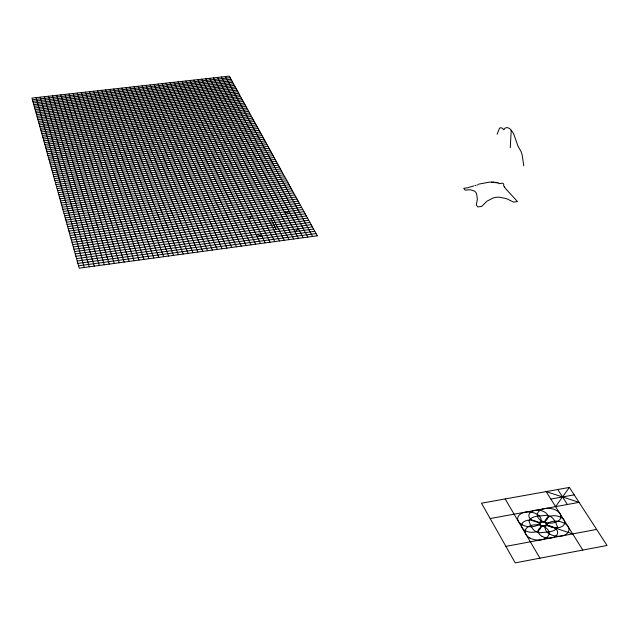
<?xml version="1.0" encoding="UTF-8"?>
<svg xmlns="http://www.w3.org/2000/svg" width="639" height="639" viewBox="0 0 639 639"><rect width="100%" height="100%" fill="white"/><g stroke="black" fill="none" stroke-linecap="round" stroke-linejoin="round"><path stroke-width="0.96" d="M510.281 147.729L511.208 130.268M497.118 134.254L499.402 128.439A15.12 5.072 83.2 0 1 500.68 127.736L502.142 128.112L503.78 129.573M503.867 129.685C505.233 126.362 509.395 127.441 510.96 129.973A30.608 10.36 83 0 1 513.9 134.486L517.989 146.139L521.057 151.531A15.456 5.304 82.9 0 1 522.191 155.125L523.748 165.789M555.587 506.631L569.373 487.429L607.05 545.474L515.226 562.863L481.494 503.197L569.373 487.429M294.867 231.614L298.357 228.762M248.579 218.993L252.165 216.214M473.731 185.925L467.66 187.786L463.754 188.305L465.12 190.126L470.416 189.719L474.513 191.109A19.897 10.759 -52.8 0 1 476.59 193.817L477.365 198.873L476.335 205.023L477.764 206.924L481.75 206.381L486.878 201.237L493.252 197.946A20.097 18.555 45.6 0 1 499.075 197.171L506.447 198.609L513.532 202.092L517.478 201.565L506.695 189.815M478.819 184.128L489.65 182.091L498.803 183.002M474.873 185.598L475.983 185.294M477.077 185.014L478.156 184.743M505.904 546.369L596.634 529.435M490.169 518.541L579.062 502.358L546.161 491.599L582.816 550.067M550.842 499.067L574.181 494.85M77.886 263.38L314.787 231.318M78.549 265.776L316.025 233.554M74.603 251.566L308.717 220.295M75.25 253.907L309.915 222.476M75.905 256.255L311.129 224.672M76.56 258.619L312.343 226.877M77.223 260.992L313.565 229.089M71.4 240.056L302.79 209.536M72.039 242.341L303.964 211.669M72.67 244.625L305.138 213.809M73.309 246.934L306.329 215.958M73.956 249.242L307.519 218.123M68.285 228.826L296.999 199.033M68.9 231.054L298.149 201.117M69.523 233.291L299.3 203.202M70.146 235.535L300.458 205.303M70.769 237.788L301.616 207.419M65.242 217.875L291.352 188.785M65.841 220.048L292.47 190.813M66.448 222.228L293.597 192.858M67.055 224.417L294.723 194.903M67.67 226.621L295.857 196.964M498.843 183.673L502.709 183.169C504.93 184.567 502.589 185.342 504.538 187.123M61.679 205.079L284.746 176.795M62.271 207.188L285.833 178.768M62.854 209.304L286.927 180.757M63.445 211.429L288.029 182.746M64.044 213.57L289.132 184.751M64.635 215.718L290.234 186.764M58.796 194.695L279.379 167.059M59.371 196.748L280.441 168.992M59.946 198.817L281.511 170.925M60.521 200.894L282.582 172.873M61.096 202.978L283.66 174.83M55.425 182.554L273.101 155.668M55.976 184.551L274.139 157.545M56.536 186.564L275.177 159.43M57.095 188.577L276.224 161.324M57.662 190.606L277.27 163.225M58.229 192.643L278.324 165.142M52.142 170.749L266.998 144.582M52.686 172.69L268.005 146.411M53.229 174.647L269.011 148.24M53.772 176.612L270.025 150.085M54.315 178.585L271.048 151.938M54.866 180.565L272.078 153.799M48.947 159.271L261.047 133.791M49.475 161.156L262.03 135.572M50.002 163.057L263.012 137.353M50.537 164.966L264.003 139.15M51.072 166.883L264.993 140.955M51.607 168.816L265.992 142.761M45.848 148.096L255.257 123.279M46.359 149.933L256.215 125.012M46.871 151.786L257.174 126.754M47.39 153.648L258.132 128.503M47.909 155.509L259.099 130.252M48.428 157.386L260.073 132.017M42.326 135.436L248.691 111.362M42.821 137.225L249.617 113.047M43.324 139.014L250.552 114.732M43.819 140.812L251.478 116.426M44.323 142.625L252.421 118.127M44.834 144.438L253.363 119.836M45.337 146.267L254.306 121.554M39.402 124.893L243.219 101.433M39.882 126.634L244.122 103.071M40.369 128.375L245.025 104.716M40.856 130.132L245.935 106.362M41.343 131.89L246.854 108.023M41.839 133.663L247.772 109.692M36.08 112.943L237.005 90.155M36.543 114.629L237.884 91.744M37.014 116.322L238.762 93.342M37.485 118.023L239.649 94.947M37.965 119.725L240.536 96.561M38.436 121.442L241.422 98.174M38.915 123.167L242.317 99.796M32.853 101.337L230.975 79.204M33.308 102.975L231.821 80.754M33.763 104.62L232.676 82.303M34.226 106.274L233.539 83.861M34.682 107.927L234.401 85.426M35.145 109.588L235.264 86.992M35.608 111.266L236.134 88.573M32.397 99.716L230.128 77.67M491.383 182.043L493.076 182.083M493.308 182.099L494.961 182.243M495.56 182.323L497.19 182.61M284.467 211.956L290.202 213.49M256.063 234.449L261.894 236.063M546.113 524.954L572.68 533.908M557.783 489.506L567.344 504.49M505.153 498.955L539.963 558.182M225.367 76.576L312.567 236.446M221.445 77.007L307.862 237.085M217.516 77.447L303.15 237.724M213.586 77.886L298.429 238.363M209.648 78.325L293.708 239.01M205.71 78.757L288.98 239.649M201.764 79.196L284.243 240.296M270.553 218.394L276.144 229.369M197.818 79.635L279.499 240.943M193.865 80.075L274.746 241.59M189.903 80.522L269.993 242.237M185.941 80.961L265.225 242.884M181.971 81.401L260.456 243.531M178.001 81.84L255.68 244.186M174.024 82.287L250.903 244.833M170.046 82.727L246.111 245.488M166.06 83.174L241.318 246.135M162.074 83.613L236.51 246.79M158.073 84.06L231.701 247.445M154.079 84.5L226.885 248.1M150.077 84.947L222.06 248.755M146.067 85.394L217.236 249.41M142.05 85.842L212.396 250.073M138.04 86.289L207.555 250.728M134.014 86.736L202.707 251.391M129.989 87.184L197.85 252.046M125.955 87.631L192.986 252.709M121.921 88.078L188.114 253.371M117.88 88.533L183.241 254.034M113.838 88.981L178.353 254.697M109.788 89.428L173.465 255.368M105.731 89.883L168.568 256.031M101.673 90.331L163.664 256.702M97.607 90.786L158.752 257.365M93.542 91.241L153.831 258.036M89.468 91.689L148.903 258.707M85.394 92.144L143.975 259.378M81.305 92.599L139.038 260.049M77.223 93.054L134.086 260.72M73.134 93.51L129.134 261.399M69.036 93.965L124.174 262.07M64.93 94.42L119.213 262.749M60.825 94.876L114.237 263.42M56.711 95.331L109.253 264.099M52.598 95.794L104.269 264.778M48.476 96.249L99.269 265.457M44.355 96.713L94.268 266.136M40.225 97.168L89.26 266.822M36.088 97.631L84.244 267.501M506.551 189.687A19.721 1.27 45.9 0 1 504.435 187.027M557.496 527.223C554.42 532.95 545.203 531.856 539.436 532.798C533.485 532.351 530.306 525.785 528.94 520.737C532.071 515.114 541.073 516.16 546.808 515.258C552.735 515.721 555.962 522.215 557.496 527.223M317.263 235.807L79.22 268.188L31.95 98.086L229.281 76.137L317.263 235.807M541.217 525.458A3.235 2.021 6.2 0 0 546.353 524.419A3.235 2.021 6.2 0 0 541.888 522.015A3.235 2.021 6.2 0 0 541.217 525.458M532.67 520.641A9.633 5.983 6 0 0 547.958 517.518A9.633 5.983 6 0 0 534.643 510.449A9.633 5.983 6 0 0 532.67 520.641M522.319 524.835A11.798 7.356 5.7 0 0 541.073 520.985A11.798 7.356 5.7 0 0 524.803 512.302A11.798 7.356 5.7 0 0 522.319 524.835M525.338 530.713A9.705 6.086 5.9 0 0 540.762 527.542A9.705 6.086 5.9 0 0 527.383 520.354A9.705 6.086 5.9 0 0 525.338 530.713M529.931 538.054A12.053 7.58 6.1 0 0 549.045 534.084A12.053 7.58 6.1 0 0 532.383 525.122A12.053 7.58 6.1 0 0 529.931 538.054M542.16 536.441A9.769 6.134 6.4 0 0 557.615 533.238A9.769 6.134 6.4 0 0 544.069 525.977A9.769 6.134 6.4 0 0 542.16 536.441M550.035 534.276A11.989 7.492 6.6 0 0 568.95 530.346A11.989 7.492 6.6 0 0 552.264 521.472A11.989 7.492 6.6 0 0 550.035 534.276M549.396 526.264A9.689 6.023 6.5 0 0 564.7 523.125A9.689 6.023 6.5 0 0 551.225 515.977A9.689 6.023 6.5 0 0 549.396 526.264M542.08 521.192A11.877 7.356 6.3 0 0 560.866 517.334A11.877 7.356 6.3 0 0 544.372 508.636A11.877 7.356 6.3 0 0 542.08 521.192"/></g></svg>
